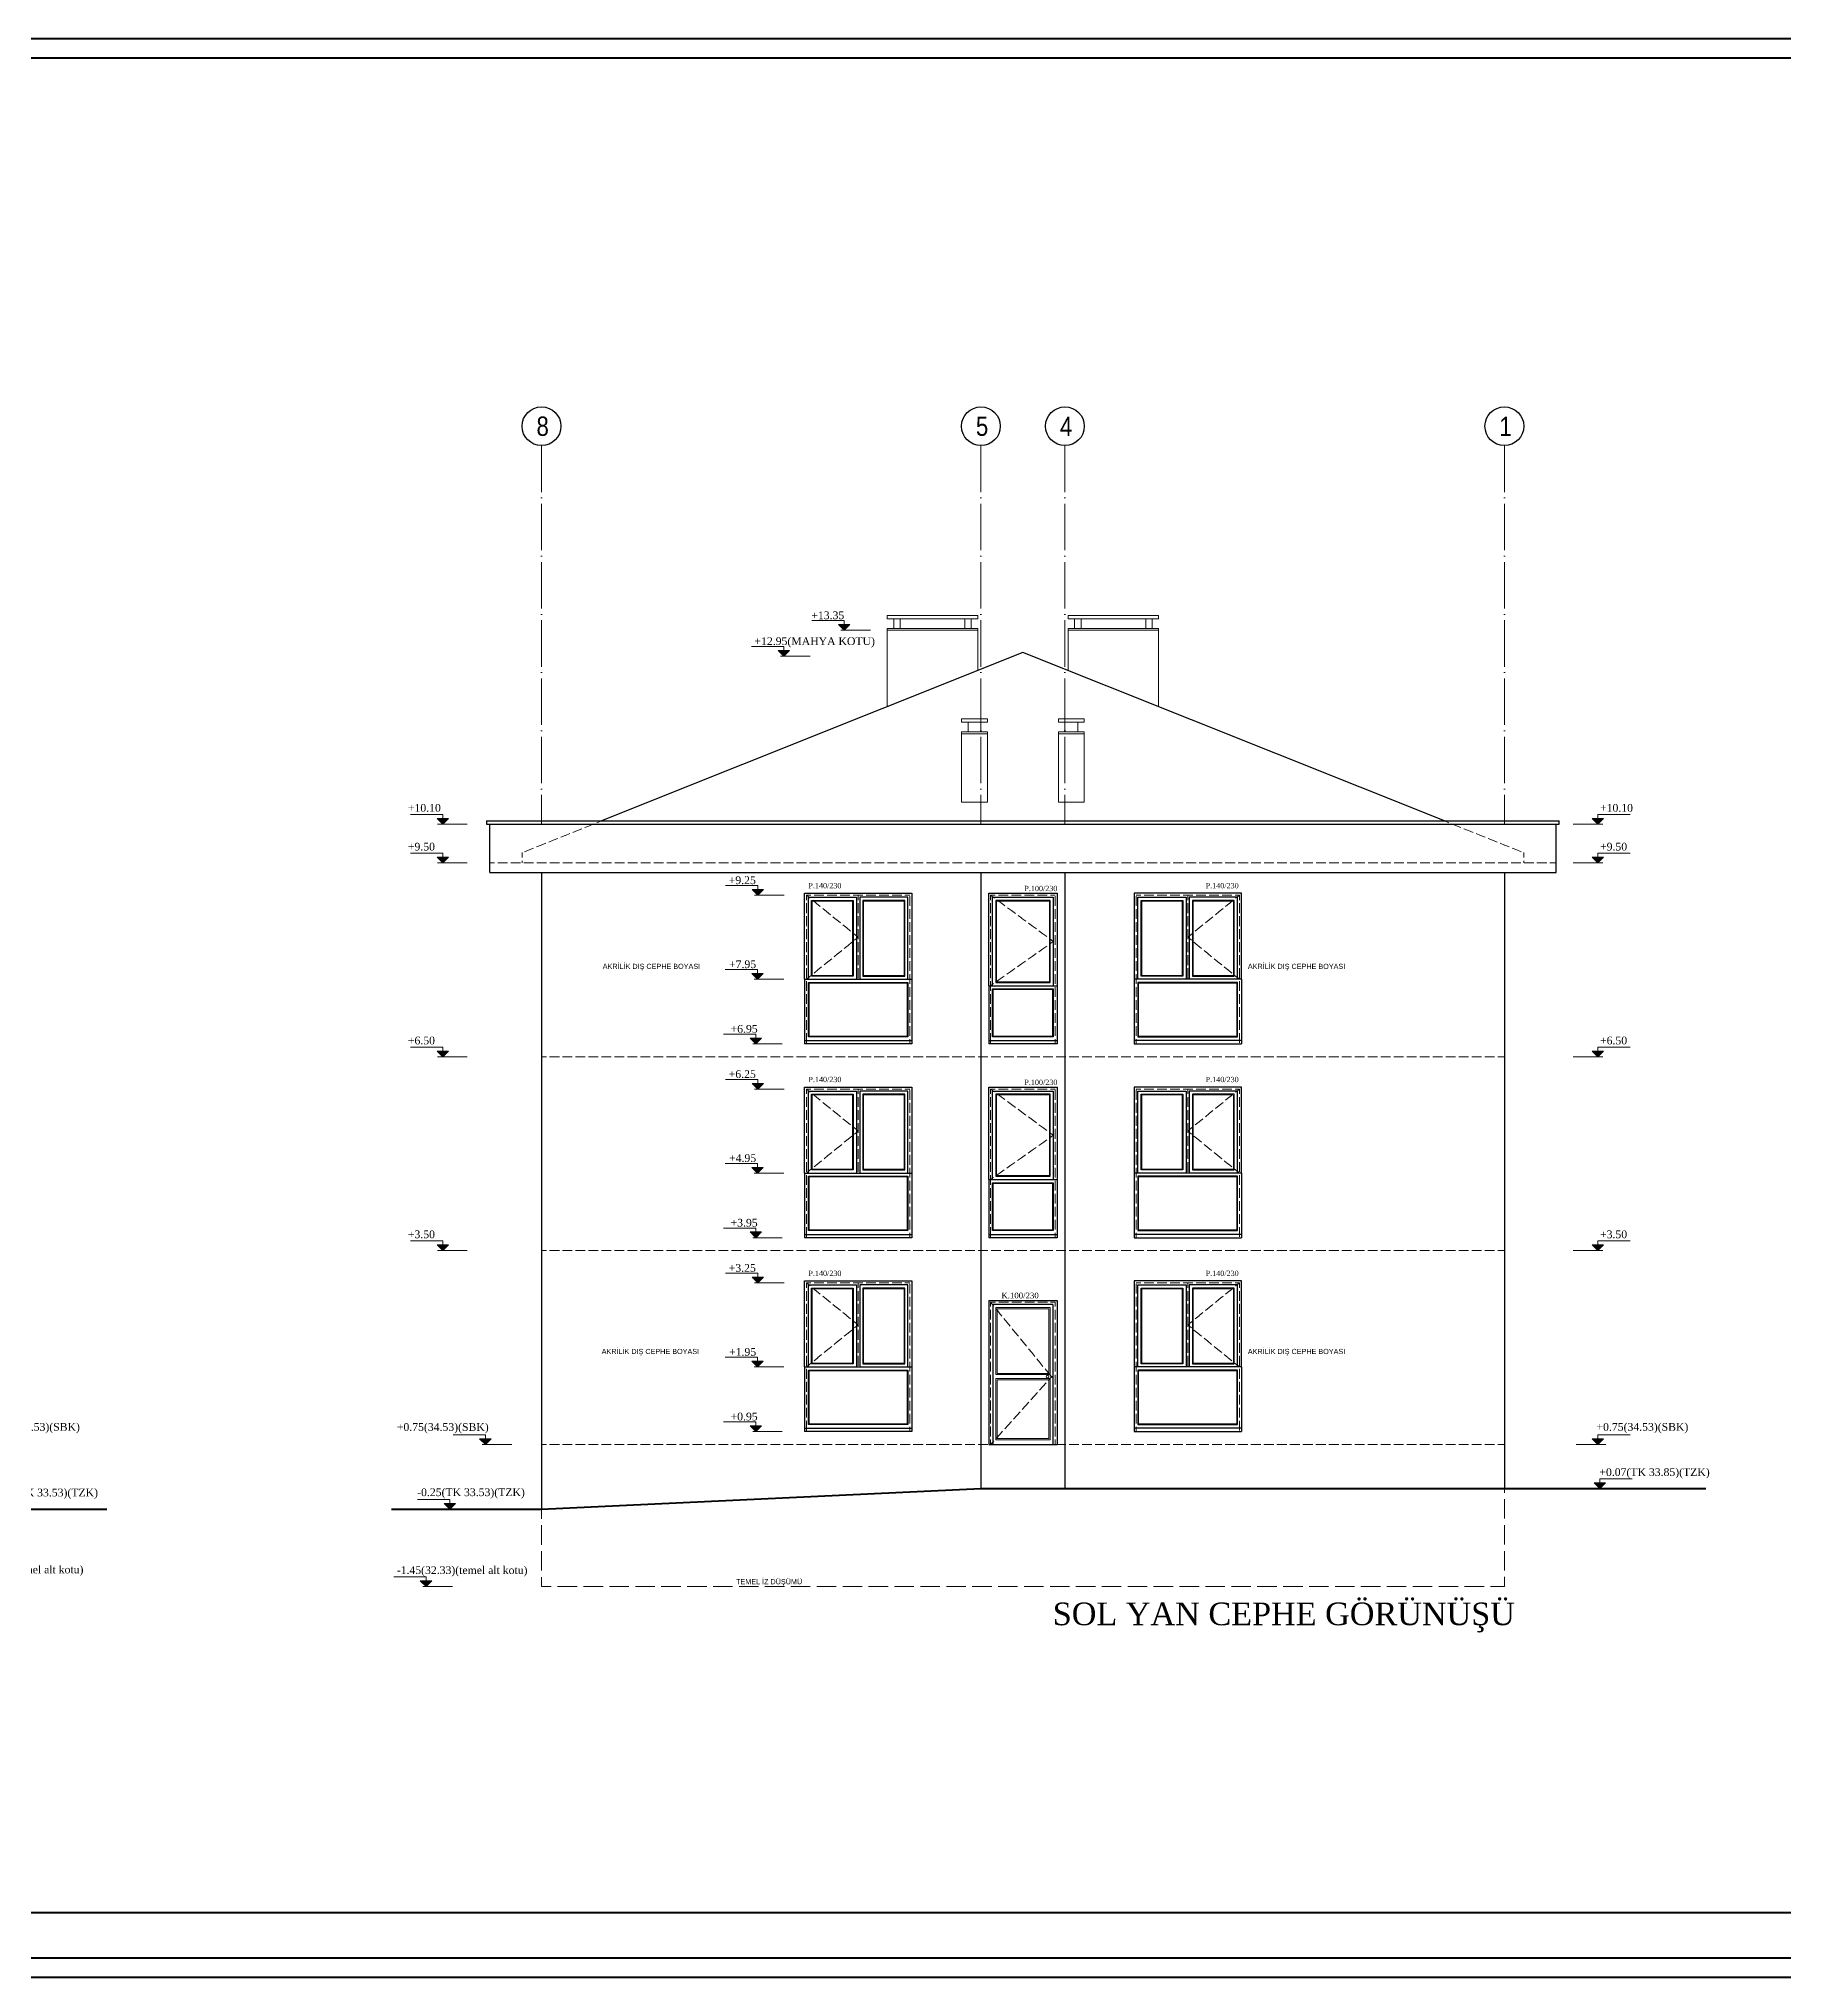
# Model space of a CAD drawing. Header units: millimetres. Extents: x 11587 to 81192, y -36083 to -25300.
# Drawn here: x 68828 to 71527, y -28300 to -25300 of the extents above; entities that cross this region are included whole.
import ezdxf

# ---------------------------------------------------------------- set-up
doc = ezdxf.new("R2010")
doc.units = ezdxf.units.MM
doc.linetypes.add('AKS', pattern=[30, 24, -3, 0, -3])
doc.linetypes.add('IZDUSUM1', pattern=[20, 7.5, -5, 7.5, 0])
for name, color, linetype, lineweight in [('rtm-aks balon', 20, 'Continuous', 25), ('rtm-aks balon yazı', 7, 'Continuous', 20), ('rtm-aks yeni', 7, 'AKS', 20), ('rtm-antet yazı-03', 233, 'Continuous', 30), ('rtm-antet-02', 140, 'Continuous', 40), ('rtm-cephe-03', 241, 'Continuous', 30), ('rtm-cephe-04', 33, 'Continuous', 25), ('rtm-izdusum-üst ince', 8, 'IZDUSUM1', 5), ('rtm-kesit katmanı-05', 153, 'Continuous', 20), ('rtm-mhl-yazı-malzeme', 253, 'Continuous', 13), ('rtm-sembol kot yazı', 7, 'Continuous', 20), ('rtm-symbol lvl', 242, 'Continuous', 20), ('rtm-tas_betonarme', 50, 'Continuous', 40)]:
    doc.layers.add(name, color=color, linetype=linetype, lineweight=lineweight)
doc.styles.add('A', font='times.ttf', dxfattribs={"height": 20})
doc.styles.add('AKSYAZI', font='ARIALN.TTF')
doc.styles.get("Standard").update_dxf_attribs({"font": 'arial.ttf'})
doc.styles.add('VAZ-OLCU', font='times.ttf', dxfattribs={"height": 60})

msp = doc.modelspace()

# ---------------------------------------------------------------- hatches: boundary and pattern name
at = {"layer": 'rtm-symbol lvl'}
for points in [[(70082.69, -26206.19), (70073.85, -26215.03), (70065.01, -26206.19)], [(70082.69, -26206.19), (70073.85, -26215.03), (70065.01, -26206.19)], [(69989.21, -26246.19), (69980.38, -26255.03), (69971.54, -26246.19)], [(69989.21, -26246.19), (69980.38, -26255.03), (69971.54, -26246.19)], [(69461.53, -26506.19), (69452.69, -26515.03), (69443.85, -26506.19)], [(69461.53, -26506.19), (69452.69, -26515.03), (69443.85, -26506.19)], [(71231.21, -26506.19), (71240.05, -26515.03), (71248.88, -26506.19)], [(71231.21, -26506.19), (71240.05, -26515.03), (71248.88, -26506.19)], [(69461.53, -26566.19), (69452.69, -26575.03), (69443.85, -26566.19)], [(69461.53, -26566.19), (69452.69, -26575.03), (69443.85, -26566.19)], [(71231.21, -26566.19), (71240.05, -26575.03), (71248.88, -26566.19)], [(71231.21, -26566.19), (71240.05, -26575.03), (71248.88, -26566.19)], [(69949.04, -26616.19), (69940.2, -26625.03), (69931.36, -26616.19)], [(69949.04, -26616.19), (69940.2, -26625.03), (69931.36, -26616.19)], [(69948.52, -26746.19), (69939.68, -26755.03), (69930.85, -26746.19)], [(69948.52, -26746.19), (69939.68, -26755.03), (69930.85, -26746.19)], [(69946.14, -26846.19), (69937.3, -26855.03), (69928.46, -26846.19)], [(69946.14, -26846.19), (69937.3, -26855.03), (69928.46, -26846.19)], [(69461.53, -26866.19), (69452.69, -26875.03), (69443.85, -26866.19)], [(69461.53, -26866.19), (69452.69, -26875.03), (69443.85, -26866.19)], [(71231.21, -26866.19), (71240.05, -26875.03), (71248.88, -26866.19)], [(71231.21, -26866.19), (71240.05, -26875.03), (71248.88, -26866.19)], [(69949.04, -26916.19), (69940.2, -26925.03), (69931.36, -26916.19)], [(69949.04, -26916.19), (69940.2, -26925.03), (69931.36, -26916.19)], [(69948.52, -27046.19), (69939.68, -27055.03), (69930.85, -27046.19)], [(69948.52, -27046.19), (69939.68, -27055.03), (69930.85, -27046.19)], [(69946.14, -27146.19), (69937.3, -27155.03), (69928.46, -27146.19)], [(69946.14, -27146.19), (69937.3, -27155.03), (69928.46, -27146.19)], [(69461.53, -27166.19), (69452.69, -27175.03), (69443.85, -27166.19)], [(69461.53, -27166.19), (69452.69, -27175.03), (69443.85, -27166.19)], [(71231.21, -27166.19), (71240.05, -27175.03), (71248.88, -27166.19)], [(71231.21, -27166.19), (71240.05, -27175.03), (71248.88, -27166.19)], [(69949.04, -27216.19), (69940.2, -27225.03), (69931.36, -27216.19)], [(69949.04, -27216.19), (69940.2, -27225.03), (69931.36, -27216.19)], [(69948.52, -27346.19), (69939.68, -27355.03), (69930.85, -27346.19)], [(69948.52, -27346.19), (69939.68, -27355.03), (69930.85, -27346.19)], [(69946.14, -27446.19), (69937.3, -27455.03), (69928.46, -27446.19)], [(69946.14, -27446.19), (69937.3, -27455.03), (69928.46, -27446.19)], [(69527.51, -27466.19), (69518.67, -27475.03), (69509.83, -27466.19)], [(69527.51, -27466.19), (69518.67, -27475.03), (69509.83, -27466.19)], [(71231.21, -27466.19), (71240.05, -27475.03), (71248.88, -27466.19)], [(71231.21, -27466.19), (71240.05, -27475.03), (71248.88, -27466.19)], [(71234.6, -27534.19), (71243.44, -27543.03), (71252.27, -27534.19)], [(71234.6, -27534.19), (71243.44, -27543.03), (71252.27, -27534.19)], [(69472.41, -27566.19), (69463.57, -27575.03), (69454.73, -27566.19)], [(69472.41, -27566.19), (69463.57, -27575.03), (69454.73, -27566.19)], [(69435.65, -27686.19), (69426.81, -27695.03), (69417.97, -27686.19)], [(69435.65, -27686.19), (69426.81, -27695.03), (69417.97, -27686.19)]]:
    msp.add_hatch(color=256, dxfattribs=at).paths.add_polyline_path(points)

# ---------------------------------------------------------------- linework, layer by layer
at = {"layer": 'rtm-aks balon'}
for centre in [(69605.54, -25899.15), (70285.54, -25899.15), (70415.54, -25899.15), (71095.54, -25899.15)]:
    msp.add_circle(centre, 30, dxfattribs=at)
at = {"layer": 'rtm-aks yeni', "ltscale": 3}
for p, q in [((69605.54, -25929.15), (69605.54, -26515.03)), ((70285.54, -25929.15), (70285.54, -26515.03)), ((70415.54, -25929.15), (70415.54, -26515.03)), ((71095.54, -25929.15), (71095.54, -26515.03))]:
    msp.add_line(p, q, dxfattribs=at)
at = {"layer": 'rtm-antet-02'}
for points in [[(57226.59, -25299.55), (57226.59, -28299.55), (74226.59, -28299.55), (74226.59, -25299.55), (57226.59, -25299.55)], [(57256.59, -28199.55), (74196.59, -28199.55)]]:
    msp.add_lwpolyline(points, dxfattribs=at)
msp.add_lwpolyline([(57256.59, -25329.55), (57256.59, -28269.55), (74196.59, -28269.55), (74196.59, -25329.55)], close=True, dxfattribs=at)
at = {"layer": 'rtm-cephe-03'}
for p, q in [((69605.54, -26590.03), (69605.54, -27575.03)), ((70285.54, -26590.03), (70285.54, -27543.03)), ((70415.54, -26590.03), (70415.54, -27543.03)), ((71095.54, -26590.03), (71095.54, -27543.03))]:
    msp.add_line(p, q, dxfattribs=at)
for points in [[(71002.77, -26510.03), (70350.54, -26249.14), (69698.31, -26510.03)], [(69520.54, -26510.03), (71180.54, -26510.03)], [(69520.54, -26510.03), (69520.54, -26515.03)], [(69520.54, -26515.03), (71180.54, -26515.03)], [(69525.54, -26590.03), (69525.54, -26515.03)], [(71175.54, -26590.03), (71175.54, -26515.03)], [(71180.54, -26515.03), (71180.54, -26510.03)], [(69525.54, -26590.03), (71175.54, -26590.03)]]:
    msp.add_lwpolyline(points, dxfattribs=at)
at = {"layer": 'rtm-cephe-04'}
for p, q in [((70012.54, -26850.03), (70178.54, -26850.03)), ((70012.54, -26850.03), (70012.54, -26855.03)), ((70178.54, -26855.03), (70012.54, -26855.03)), ((70178.54, -26850.03), (70178.54, -26855.03)), ((70297.54, -26850.03), (70403.54, -26850.03)), ((70297.54, -26850.03), (70297.54, -26855.03)), ((70403.54, -26855.03), (70297.54, -26855.03)), ((70403.54, -26850.03), (70403.54, -26855.03)), ((70688.54, -26850.03), (70522.54, -26850.03)), ((70522.54, -26850.03), (70522.54, -26855.03)), ((70522.54, -26855.03), (70688.54, -26855.03)), ((70688.54, -26850.03), (70688.54, -26855.03)), ((70012.54, -27150.03), (70178.54, -27150.03)), ((70012.54, -27150.03), (70012.54, -27155.03)), ((70178.54, -27155.03), (70012.54, -27155.03)), ((70178.54, -27150.03), (70178.54, -27155.03)), ((70297.54, -27150.03), (70403.54, -27150.03)), ((70297.54, -27150.03), (70297.54, -27155.03)), ((70403.54, -27155.03), (70297.54, -27155.03)), ((70403.54, -27150.03), (70403.54, -27155.03)), ((70688.54, -27150.03), (70522.54, -27150.03)), ((70522.54, -27150.03), (70522.54, -27155.03)), ((70522.54, -27155.03), (70688.54, -27155.03)), ((70688.54, -27150.03), (70688.54, -27155.03)), ((70297.54, -27252.03), (70297.54, -27475.03)), ((70397.04, -27258.49), (70304.04, -27258.49)), ((70304.04, -27258.49), (70304.04, -27475.03)), ((70397.04, -27258.49), (70397.04, -27475.03)), ((70403.54, -27252.03), (70403.54, -27475.03)), ((70012.54, -27450.03), (70178.54, -27450.03)), ((70012.54, -27450.03), (70012.54, -27455.03)), ((70178.54, -27455.03), (70012.54, -27455.03)), ((70178.54, -27450.03), (70178.54, -27455.03)), ((70688.54, -27450.03), (70522.54, -27450.03)), ((70522.54, -27450.03), (70522.54, -27455.03)), ((70522.54, -27455.03), (70688.54, -27455.03)), ((70688.54, -27450.03), (70688.54, -27455.03))]:
    msp.add_line(p, q, dxfattribs=at)
for points in [[(70012.54, -26755.03), (70012.54, -26622.03), (70178.54, -26622.03), (70178.54, -26755.03)], [(70018.54, -26755.03), (70018.54, -26628.03), (70093.04, -26628.03), (70093.04, -26755.03)], [(70172.54, -26755.03), (70172.54, -26628.03), (70098.04, -26628.03), (70098.04, -26755.03)], [(70297.54, -26765.03), (70297.54, -26622.03), (70403.54, -26622.03), (70403.54, -26765.03)], [(70303.54, -26765.03), (70303.54, -26628.03), (70397.54, -26628.03), (70397.54, -26765.03)], [(70688.54, -26755.03), (70688.54, -26622.03), (70522.54, -26622.03), (70522.54, -26755.03)], [(70528.54, -26755.03), (70528.54, -26628.03), (70603.04, -26628.03), (70603.04, -26755.03)], [(70682.54, -26755.03), (70682.54, -26628.03), (70608.04, -26628.03), (70608.04, -26755.03)], [(70012.54, -26755.03), (70012.54, -26850.03)], [(70012.54, -26755.03), (70178.54, -26755.03)], [(70178.54, -26755.03), (70178.54, -26850.03)], [(70522.54, -26755.03), (70522.54, -26850.03)], [(70688.54, -26755.03), (70522.54, -26755.03)], [(70688.54, -26755.03), (70688.54, -26850.03)], [(70297.54, -26765.03), (70297.54, -26850.03)], [(70297.54, -26765.03), (70403.54, -26765.03)], [(70403.54, -26765.03), (70403.54, -26850.03)], [(70012.54, -27055.03), (70012.54, -26922.03), (70178.54, -26922.03), (70178.54, -27055.03)], [(70018.54, -27055.03), (70018.54, -26928.03), (70093.04, -26928.03), (70093.04, -27055.03)], [(70172.54, -27055.03), (70172.54, -26928.03), (70098.04, -26928.03), (70098.04, -27055.03)], [(70297.54, -27065.03), (70297.54, -26922.03), (70403.54, -26922.03), (70403.54, -27065.03)], [(70303.54, -27065.03), (70303.54, -26928.03), (70397.54, -26928.03), (70397.54, -27065.03)], [(70688.54, -27055.03), (70688.54, -26922.03), (70522.54, -26922.03), (70522.54, -27055.03)], [(70528.54, -27055.03), (70528.54, -26928.03), (70603.04, -26928.03), (70603.04, -27055.03)], [(70682.54, -27055.03), (70682.54, -26928.03), (70608.04, -26928.03), (70608.04, -27055.03)], [(70012.54, -27055.03), (70012.54, -27150.03)], [(70012.54, -27055.03), (70178.54, -27055.03)], [(70178.54, -27055.03), (70178.54, -27150.03)], [(70522.54, -27055.03), (70522.54, -27150.03)], [(70688.54, -27055.03), (70522.54, -27055.03)], [(70688.54, -27055.03), (70688.54, -27150.03)], [(70297.54, -27065.03), (70297.54, -27150.03)], [(70297.54, -27065.03), (70403.54, -27065.03)], [(70403.54, -27065.03), (70403.54, -27150.03)], [(70012.54, -27355.03), (70012.54, -27222.03), (70178.54, -27222.03), (70178.54, -27355.03)], [(70018.54, -27355.03), (70018.54, -27228.03), (70093.04, -27228.03), (70093.04, -27355.03)], [(70172.54, -27355.03), (70172.54, -27228.03), (70098.04, -27228.03), (70098.04, -27355.03)], [(70688.54, -27355.03), (70688.54, -27222.03), (70522.54, -27222.03), (70522.54, -27355.03)], [(70528.54, -27355.03), (70528.54, -27228.03), (70603.04, -27228.03), (70603.04, -27355.03)], [(70682.54, -27355.03), (70682.54, -27228.03), (70608.04, -27228.03), (70608.04, -27355.03)], [(70297.54, -27252.03), (70403.54, -27252.03)], [(70012.54, -27355.03), (70012.54, -27450.03)], [(70012.54, -27355.03), (70178.54, -27355.03)], [(70178.54, -27355.03), (70178.54, -27450.03)], [(70522.54, -27355.03), (70522.54, -27450.03)], [(70688.54, -27355.03), (70522.54, -27355.03)], [(70688.54, -27355.03), (70688.54, -27450.03)], [(70297.54, -27475.03), (70403.54, -27475.03)]]:
    msp.add_lwpolyline(points, dxfattribs=at)
for points in [[(70088.04, -26633.03), (70088.04, -26750.03), (70023.54, -26750.03), (70023.54, -26633.03)], [(70103.04, -26633.03), (70103.04, -26750.03), (70167.54, -26750.03), (70167.54, -26633.03)], [(70392.54, -26760.03), (70392.54, -26633.03), (70308.54, -26633.03), (70308.54, -26760.03)], [(70598.04, -26633.03), (70598.04, -26750.03), (70533.54, -26750.03), (70533.54, -26633.03)], [(70613.04, -26633.03), (70613.04, -26750.03), (70677.54, -26750.03), (70677.54, -26633.03)], [(70172.54, -26844.03), (70018.54, -26844.03), (70018.54, -26760.03), (70172.54, -26760.03)], [(70397.54, -26844.03), (70303.54, -26844.03), (70303.54, -26770.03), (70397.54, -26770.03)], [(70528.54, -26844.03), (70682.54, -26844.03), (70682.54, -26760.03), (70528.54, -26760.03)], [(70088.04, -26933.03), (70088.04, -27050.03), (70023.54, -27050.03), (70023.54, -26933.03)], [(70103.04, -26933.03), (70103.04, -27050.03), (70167.54, -27050.03), (70167.54, -26933.03)], [(70392.54, -27060.03), (70392.54, -26933.03), (70308.54, -26933.03), (70308.54, -27060.03)], [(70598.04, -26933.03), (70598.04, -27050.03), (70533.54, -27050.03), (70533.54, -26933.03)], [(70613.04, -26933.03), (70613.04, -27050.03), (70677.54, -27050.03), (70677.54, -26933.03)], [(70172.54, -27144.03), (70018.54, -27144.03), (70018.54, -27060.03), (70172.54, -27060.03)], [(70397.54, -27144.03), (70303.54, -27144.03), (70303.54, -27070.03), (70397.54, -27070.03)], [(70528.54, -27144.03), (70682.54, -27144.03), (70682.54, -27060.03), (70528.54, -27060.03)], [(70088.04, -27233.03), (70088.04, -27350.03), (70023.54, -27350.03), (70023.54, -27233.03)], [(70103.04, -27233.03), (70103.04, -27350.03), (70167.54, -27350.03), (70167.54, -27233.03)], [(70598.04, -27233.03), (70598.04, -27350.03), (70533.54, -27350.03), (70533.54, -27233.03)], [(70613.04, -27233.03), (70613.04, -27350.03), (70677.54, -27350.03), (70677.54, -27233.03)], [(70172.54, -27444.03), (70018.54, -27444.03), (70018.54, -27360.03), (70172.54, -27360.03)], [(70528.54, -27444.03), (70682.54, -27444.03), (70682.54, -27360.03), (70528.54, -27360.03)]]:
    msp.add_lwpolyline(points, close=True, dxfattribs=at)
at = {"layer": 'rtm-izdusum-üst ince'}
for p, q in [((70175.54, -26625.03), (70015.54, -26625.03)), ((70015.54, -26625.03), (70015.54, -26855.03)), ((70175.54, -26855.03), (70175.54, -26625.03)), ((70400.54, -26625.03), (70300.54, -26625.03)), ((70300.54, -26625.03), (70300.54, -26855.03)), ((70400.54, -26855.03), (70400.54, -26625.03)), ((70525.54, -26855.03), (70525.54, -26625.03)), ((70525.54, -26625.03), (70685.54, -26625.03)), ((70685.54, -26625.03), (70685.54, -26855.03)), ((70175.54, -26925.03), (70015.54, -26925.03)), ((70015.54, -26925.03), (70015.54, -27155.03)), ((70175.54, -27155.03), (70175.54, -26925.03)), ((70400.54, -26925.03), (70300.54, -26925.03)), ((70300.54, -26925.03), (70300.54, -27155.03)), ((70400.54, -27155.03), (70400.54, -26925.03)), ((70525.54, -27155.03), (70525.54, -26925.03)), ((70525.54, -26925.03), (70685.54, -26925.03)), ((70685.54, -26925.03), (70685.54, -27155.03)), ((70175.54, -27225.03), (70015.54, -27225.03)), ((70015.54, -27225.03), (70015.54, -27455.03)), ((70175.54, -27455.03), (70175.54, -27225.03)), ((70525.54, -27455.03), (70525.54, -27225.03)), ((70525.54, -27225.03), (70685.54, -27225.03)), ((70685.54, -27225.03), (70685.54, -27455.03)), ((70300.54, -27475.03), (70300.54, -27255.03)), ((70300.54, -27255.03), (70400.54, -27255.03)), ((70400.54, -27475.03), (70400.54, -27255.03))]:
    msp.add_line(p, q, dxfattribs=at)
for points in [[(69698.31, -26510.03), (69575.54, -26559.14), (69575.54, -26575.03)], [(71002.77, -26510.03), (71125.54, -26559.14), (71125.54, -26575.03)], [(69525.54, -26575.03), (71175.54, -26575.03)], [(70015.54, -26625.03), (70095.54, -26690.03), (70015.54, -26755.03)], [(70095.54, -26625.03), (70095.54, -26755.03)], [(70300.54, -26625.03), (70397.54, -26696.53), (70300.54, -26765.03)], [(70685.54, -26625.03), (70605.54, -26690.03), (70685.54, -26755.03)], [(70605.54, -26625.03), (70605.54, -26755.03)], [(69605.54, -26875.03), (71095.54, -26875.03)], [(70015.54, -26925.03), (70095.54, -26990.03), (70015.54, -27055.03)], [(70095.54, -26925.03), (70095.54, -27055.03)], [(70300.54, -26925.03), (70397.54, -26996.53), (70300.54, -27065.03)], [(70685.54, -26925.03), (70605.54, -26990.03), (70685.54, -27055.03)], [(70605.54, -26925.03), (70605.54, -27055.03)], [(69605.54, -27175.03), (71095.54, -27175.03)], [(70015.54, -27225.03), (70095.54, -27290.03), (70015.54, -27355.03)], [(70095.54, -27225.03), (70095.54, -27355.03)], [(70685.54, -27225.03), (70605.54, -27290.03), (70685.54, -27355.03)], [(70605.54, -27225.03), (70605.54, -27355.03)], [(70300.54, -27255.03), (70394.75, -27370.33), (70300.54, -27475.03)], [(69605.54, -27475.03), (71095.54, -27475.03)]]:
    msp.add_lwpolyline(points, dxfattribs=at)
at = {"layer": 'rtm-izdusum-üst ince', "ltscale": 2}
msp.add_lwpolyline([(69605.54, -27575.03), (69605.54, -27695.03), (71095.54, -27695.03), (71095.54, -27543.03)], dxfattribs=at)
at = {"layer": 'rtm-kesit katmanı-05'}
for p, q in [((70392.4, -27366.99), (70308.54, -27366.99)), ((70392.54, -27372.99), (70308.54, -27372.99))]:
    msp.add_line(p, q, dxfattribs=at)
for points in [[(70140.54, -26192.03), (70280.54, -26192.03)], [(70140.54, -26197.03), (70140.54, -26192.03)], [(70140.54, -26197.03), (70280.54, -26197.03)], [(70140.54, -26212.03), (70140.54, -26333.14)], [(70280.54, -26212.03), (70140.54, -26212.03)], [(70280.54, -26215.03), (70140.54, -26215.03)], [(70150.54, -26212.03), (70150.54, -26197.03)], [(70160.54, -26212.03), (70160.54, -26197.03)], [(70260.54, -26212.03), (70260.54, -26197.03)], [(70270.54, -26212.03), (70270.54, -26197.03)], [(70280.54, -26197.03), (70280.54, -26192.03)], [(70280.54, -26212.03), (70280.54, -26277.14)], [(70560.54, -26192.03), (70420.54, -26192.03)], [(70420.54, -26197.03), (70420.54, -26192.03)], [(70560.54, -26197.03), (70420.54, -26197.03)], [(70420.54, -26212.03), (70420.54, -26277.14)], [(70420.54, -26212.03), (70560.54, -26212.03)], [(70420.54, -26215.03), (70560.54, -26215.03)], [(70430.54, -26212.03), (70430.54, -26197.03)], [(70440.54, -26212.03), (70440.54, -26197.03)], [(70540.54, -26212.03), (70540.54, -26197.03)], [(70550.54, -26212.03), (70550.54, -26197.03)], [(70560.54, -26197.03), (70560.54, -26192.03)], [(70560.54, -26212.03), (70560.54, -26333.14)], [(70255.54, -26352.03), (70295.54, -26352.03)], [(70255.54, -26357.03), (70255.54, -26352.03)], [(70255.54, -26357.03), (70295.54, -26357.03)], [(70265.54, -26372.03), (70265.54, -26357.03)], [(70285.54, -26372.03), (70285.54, -26357.03)], [(70295.54, -26357.03), (70295.54, -26352.03)], [(70445.54, -26352.03), (70405.54, -26352.03)], [(70405.54, -26357.03), (70405.54, -26352.03)], [(70445.54, -26357.03), (70405.54, -26357.03)], [(70415.54, -26372.03), (70415.54, -26357.03)], [(70435.54, -26372.03), (70435.54, -26357.03)], [(70445.54, -26357.03), (70445.54, -26352.03)], [(70255.54, -26372.03), (70255.54, -26481.14)], [(70295.54, -26372.03), (70255.54, -26372.03)], [(70295.54, -26375.03), (70255.54, -26375.03)], [(70295.54, -26372.03), (70295.54, -26481.14)], [(70405.54, -26372.03), (70405.54, -26481.14)], [(70405.54, -26372.03), (70445.54, -26372.03)], [(70405.54, -26375.03), (70445.54, -26375.03)], [(70445.54, -26372.03), (70445.54, -26481.14)], [(70255.54, -26481.14), (70295.54, -26481.14)], [(70445.54, -26481.14), (70405.54, -26481.14)], [(70308.54, -27366.99), (70308.54, -27262.99), (70392.54, -27262.99)], [(70392.54, -27262.99), (70392.54, -27366.99)], [(70392.54, -27372.99), (70392.54, -27467.99), (70308.54, -27467.99), (70308.54, -27372.99)], [(70310.54, -27374.99), (70390.54, -27374.99), (70390.54, -27465.99), (70310.54, -27465.99), (70310.54, -27374.99)]]:
    msp.add_lwpolyline(points, dxfattribs=at)
for points in [[(70087.04, -26634.03), (70087.04, -26749.03), (70024.54, -26749.03), (70024.54, -26634.03)], [(70104.04, -26634.03), (70104.04, -26749.03), (70166.54, -26749.03), (70166.54, -26634.03)], [(70391.54, -26759.03), (70391.54, -26634.03), (70309.54, -26634.03), (70309.54, -26759.03)], [(70597.04, -26634.03), (70597.04, -26749.03), (70534.54, -26749.03), (70534.54, -26634.03)], [(70614.04, -26634.03), (70614.04, -26749.03), (70676.54, -26749.03), (70676.54, -26634.03)], [(70171.54, -26843.03), (70019.54, -26843.03), (70019.54, -26761.03), (70171.54, -26761.03)], [(70396.54, -26843.03), (70304.54, -26843.03), (70304.54, -26771.03), (70396.54, -26771.03)], [(70529.54, -26843.03), (70681.54, -26843.03), (70681.54, -26761.03), (70529.54, -26761.03)], [(70087.04, -26934.03), (70087.04, -27049.03), (70024.54, -27049.03), (70024.54, -26934.03)], [(70104.04, -26934.03), (70104.04, -27049.03), (70166.54, -27049.03), (70166.54, -26934.03)], [(70391.54, -27059.03), (70391.54, -26934.03), (70309.54, -26934.03), (70309.54, -27059.03)], [(70597.04, -26934.03), (70597.04, -27049.03), (70534.54, -27049.03), (70534.54, -26934.03)], [(70614.04, -26934.03), (70614.04, -27049.03), (70676.54, -27049.03), (70676.54, -26934.03)], [(70171.54, -27143.03), (70019.54, -27143.03), (70019.54, -27061.03), (70171.54, -27061.03)], [(70396.54, -27143.03), (70304.54, -27143.03), (70304.54, -27071.03), (70396.54, -27071.03)], [(70529.54, -27143.03), (70681.54, -27143.03), (70681.54, -27061.03), (70529.54, -27061.03)], [(70087.04, -27234.03), (70087.04, -27349.03), (70024.54, -27349.03), (70024.54, -27234.03)], [(70104.04, -27234.03), (70104.04, -27349.03), (70166.54, -27349.03), (70166.54, -27234.03)], [(70597.04, -27234.03), (70597.04, -27349.03), (70534.54, -27349.03), (70534.54, -27234.03)], [(70614.04, -27234.03), (70614.04, -27349.03), (70676.54, -27349.03), (70676.54, -27234.03)], [(70390.54, -27264.99), (70390.54, -27364.99), (70310.54, -27364.99), (70310.54, -27264.99), (70390.54, -27264.99)], [(70171.54, -27443.03), (70019.54, -27443.03), (70019.54, -27361.03), (70171.54, -27361.03)], [(70529.54, -27443.03), (70681.54, -27443.03), (70681.54, -27361.03), (70529.54, -27361.03)]]:
    msp.add_lwpolyline(points, close=True, dxfattribs=at)
msp.add_circle((70388.55, -27370.03), 2, dxfattribs=at)
msp.add_ellipse((70394.75, -27370.33), major_axis=(0, 1.04), ratio=0.3987423, start_param=3.1415927, end_param=9.424778, dxfattribs=at)
at = {"layer": 'rtm-symbol lvl'}
for p, q in [((70114.69, -26215.03), (70068.89, -26215.03)), ((70021.22, -26255.03), (69975.42, -26255.03)), ((69490.61, -26515.03), (69444.82, -26515.03)), ((71202.12, -26515.03), (71247.91, -26515.03)), ((69490.61, -26575.03), (69444.82, -26575.03)), ((71202.12, -26575.03), (71247.91, -26575.03)), ((69981.04, -26625.03), (69935.25, -26625.03)), ((69980.53, -26755.03), (69934.73, -26755.03)), ((69490.61, -26875.03), (69444.82, -26875.03)), ((69978.14, -26855.03), (69932.35, -26855.03)), ((71202.12, -26875.03), (71247.91, -26875.03)), ((69981.04, -26925.03), (69935.25, -26925.03)), ((69980.53, -27055.03), (69934.73, -27055.03)), ((69490.61, -27175.03), (69444.82, -27175.03)), ((69978.14, -27155.03), (69932.35, -27155.03)), ((71202.12, -27175.03), (71247.91, -27175.03)), ((69981.04, -27225.03), (69935.25, -27225.03)), ((69980.53, -27355.03), (69934.73, -27355.03)), ((69559.51, -27475.03), (69513.71, -27475.03)), ((69978.14, -27455.03), (69932.35, -27455.03)), ((71206.88, -27475.03), (71252.67, -27475.03)), ((71202.59, -27543.03), (71248.39, -27543.03)), ((69504.41, -27575.03), (69458.62, -27575.03)), ((69467.65, -27695.03), (69421.85, -27695.03))]:
    msp.add_line(p, q, dxfattribs=at)
for points in [[(70023.85, -26200.03), (70073.85, -26200.03), (70073.85, -26215.03)], [(69930.38, -26240.03), (69980.38, -26240.03), (69980.38, -26255.03)], [(69402.69, -26500.03), (69452.69, -26500.03), (69452.69, -26515.03)], [(71290.05, -26500.03), (71240.05, -26500.03), (71240.05, -26515.03)], [(69402.69, -26560.03), (69452.69, -26560.03), (69452.69, -26575.03)], [(71290.05, -26560.03), (71240.05, -26560.03), (71240.05, -26575.03)], [(69890.2, -26610.03), (69940.2, -26610.03), (69940.2, -26625.03)], [(69889.68, -26740.03), (69939.68, -26740.03), (69939.68, -26755.03)], [(69887.3, -26840.03), (69937.3, -26840.03), (69937.3, -26855.03)], [(69402.69, -26860.03), (69452.69, -26860.03), (69452.69, -26875.03)], [(71290.05, -26860.03), (71240.05, -26860.03), (71240.05, -26875.03)], [(69890.2, -26910.03), (69940.2, -26910.03), (69940.2, -26925.03)], [(69889.68, -27040.03), (69939.68, -27040.03), (69939.68, -27055.03)], [(69887.3, -27140.03), (69937.3, -27140.03), (69937.3, -27155.03)], [(69402.69, -27160.03), (69452.69, -27160.03), (69452.69, -27175.03)], [(71290.05, -27160.03), (71240.05, -27160.03), (71240.05, -27175.03)], [(69890.2, -27210.03), (69940.2, -27210.03), (69940.2, -27225.03)], [(69889.68, -27340.03), (69939.68, -27340.03), (69939.68, -27355.03)], [(69887.3, -27440.03), (69937.3, -27440.03), (69937.3, -27455.03)], [(69468.67, -27460.03), (69518.67, -27460.03), (69518.67, -27475.03)], [(71290.05, -27460.03), (71240.05, -27460.03), (71240.05, -27475.03)], [(71293.44, -27528.03), (71243.44, -27528.03), (71243.44, -27543.03)], [(69413.57, -27560.03), (69463.57, -27560.03), (69463.57, -27575.03)], [(69376.81, -27680.03), (69426.81, -27680.03), (69426.81, -27695.03)]]:
    msp.add_lwpolyline(points, dxfattribs=at)
for points in [[(70082.69, -26206.19), (70073.85, -26215.03), (70065.01, -26206.19)], [(70082.69, -26206.19), (70073.85, -26215.03), (70065.01, -26206.19)], [(69989.21, -26246.19), (69980.38, -26255.03), (69971.54, -26246.19)], [(69989.21, -26246.19), (69980.38, -26255.03), (69971.54, -26246.19)], [(69461.53, -26506.19), (69452.69, -26515.03), (69443.85, -26506.19)], [(69461.53, -26506.19), (69452.69, -26515.03), (69443.85, -26506.19)], [(71231.21, -26506.19), (71240.05, -26515.03), (71248.88, -26506.19)], [(71231.21, -26506.19), (71240.05, -26515.03), (71248.88, -26506.19)], [(69461.53, -26566.19), (69452.69, -26575.03), (69443.85, -26566.19)], [(69461.53, -26566.19), (69452.69, -26575.03), (69443.85, -26566.19)], [(71231.21, -26566.19), (71240.05, -26575.03), (71248.88, -26566.19)], [(71231.21, -26566.19), (71240.05, -26575.03), (71248.88, -26566.19)], [(69949.04, -26616.19), (69940.2, -26625.03), (69931.36, -26616.19)], [(69949.04, -26616.19), (69940.2, -26625.03), (69931.36, -26616.19)], [(69948.52, -26746.19), (69939.68, -26755.03), (69930.85, -26746.19)], [(69948.52, -26746.19), (69939.68, -26755.03), (69930.85, -26746.19)], [(69946.14, -26846.19), (69937.3, -26855.03), (69928.46, -26846.19)], [(69946.14, -26846.19), (69937.3, -26855.03), (69928.46, -26846.19)], [(69461.53, -26866.19), (69452.69, -26875.03), (69443.85, -26866.19)], [(69461.53, -26866.19), (69452.69, -26875.03), (69443.85, -26866.19)], [(71231.21, -26866.19), (71240.05, -26875.03), (71248.88, -26866.19)], [(71231.21, -26866.19), (71240.05, -26875.03), (71248.88, -26866.19)], [(69949.04, -26916.19), (69940.2, -26925.03), (69931.36, -26916.19)], [(69949.04, -26916.19), (69940.2, -26925.03), (69931.36, -26916.19)], [(69948.52, -27046.19), (69939.68, -27055.03), (69930.85, -27046.19)], [(69948.52, -27046.19), (69939.68, -27055.03), (69930.85, -27046.19)], [(69946.14, -27146.19), (69937.3, -27155.03), (69928.46, -27146.19)], [(69946.14, -27146.19), (69937.3, -27155.03), (69928.46, -27146.19)], [(69461.53, -27166.19), (69452.69, -27175.03), (69443.85, -27166.19)], [(69461.53, -27166.19), (69452.69, -27175.03), (69443.85, -27166.19)], [(71231.21, -27166.19), (71240.05, -27175.03), (71248.88, -27166.19)], [(71231.21, -27166.19), (71240.05, -27175.03), (71248.88, -27166.19)], [(69949.04, -27216.19), (69940.2, -27225.03), (69931.36, -27216.19)], [(69949.04, -27216.19), (69940.2, -27225.03), (69931.36, -27216.19)], [(69948.52, -27346.19), (69939.68, -27355.03), (69930.85, -27346.19)], [(69948.52, -27346.19), (69939.68, -27355.03), (69930.85, -27346.19)], [(69946.14, -27446.19), (69937.3, -27455.03), (69928.46, -27446.19)], [(69946.14, -27446.19), (69937.3, -27455.03), (69928.46, -27446.19)], [(69527.51, -27466.19), (69518.67, -27475.03), (69509.83, -27466.19)], [(69527.51, -27466.19), (69518.67, -27475.03), (69509.83, -27466.19)], [(71231.21, -27466.19), (71240.05, -27475.03), (71248.88, -27466.19)], [(71231.21, -27466.19), (71240.05, -27475.03), (71248.88, -27466.19)], [(71234.6, -27534.19), (71243.44, -27543.03), (71252.27, -27534.19)], [(71234.6, -27534.19), (71243.44, -27543.03), (71252.27, -27534.19)], [(69472.41, -27566.19), (69463.57, -27575.03), (69454.73, -27566.19)], [(69472.41, -27566.19), (69463.57, -27575.03), (69454.73, -27566.19)], [(69435.65, -27686.19), (69426.81, -27695.03), (69417.97, -27686.19)], [(69435.65, -27686.19), (69426.81, -27695.03), (69417.97, -27686.19)]]:
    msp.add_lwpolyline(points, close=True, dxfattribs=at)
at = {"layer": 'rtm-tas_betonarme'}
for points in [[(63518.21, -27510.03), (63750.54, -27510.03), (65595.54, -27575.03), (68932.76, -27575.03)], [(69373.16, -27575.03), (69605.54, -27575.03), (70285.54, -27543.03), (71407.35, -27543.03)]]:
    msp.add_lwpolyline(points, dxfattribs=at)

# ---------------------------------------------------------------- texts
at = {"layer": 'rtm-aks balon yazı', "char_height": 30, "width": 27.7214, "attachment_point": 7, "style": 'AKSYAZI'}
for s, insert in [('8', (69597.78, -25914.57)), ('5', (70277.78, -25914.57)), ('4', (70407.78, -25914.57)), ('1', (71087.78, -25914.57))]:
    msp.add_mtext(s, dxfattribs=dict(at, insert=insert))
at = {"layer": 'rtm-antet yazı-03', "linetype": 'ByBlock', "insert": (70396.68, -27719.71), "char_height": 35, "width": 2995.4423, "attachment_point": 1, "style": 'A'}
msp.add_mtext('SOL YAN CEPHE GÖRÜNÜŞÜ', dxfattribs=at)
at = {"layer": 'rtm-mhl-yazı-malzeme', "style": 'VAZ-OLCU'}
for s, height, rotation, p in [('P.140/230', 8.192, 0.0398, (70018.59, -26614.3)), ('P.140/230', 8.192, 359.9602, (70633.32, -26614.27)), ('P.100/230', 8.192, 359.9602, (70352.76, -26618.65)), ('P.140/230', 8.192, 0.0398, (70018.59, -26914.3)), ('P.140/230', 8.192, 359.9602, (70633.32, -26914.27)), ('P.100/230', 8.192, 359.9602, (70352.76, -26918.65)), ('P.140/230', 8.192, 0.0398, (70018.59, -27214.3)), ('P.140/230', 8.192, 359.9602, (70633.32, -27214.27)), ('K.100/230', 9, 359.9602, (70317.23, -27248.96))]:
    msp.add_text(s, height=height, rotation=rotation, dxfattribs=at).set_placement(p)
at = {"layer": 'rtm-mhl-yazı-malzeme', "width": 0.8}
for s, p in [('AKRİLİK DIŞ CEPHE BOYASI', (69700.26, -26739.13)), ('AKRİLİK DIŞ CEPHE BOYASI', (70698.57, -26739.13)), ('AKRİLİK DIŞ CEPHE BOYASI', (69698.67, -27335.1)), ('AKRİLİK DIŞ CEPHE BOYASI', (70698.57, -27335.1)), ('TEMEL İZ DÜŞÜMÜ', (69906.58, -27691.4))]:
    msp.add_text(s, height=8, dxfattribs=at).set_placement(p)
at = {"layer": 'rtm-sembol kot yazı', "style": 'VAZ-OLCU'}
for s, p in [('+13.35', (70023.05, -26197.83, -106)), ('+12.95(MAHYA KOTU)', (69935.08, -26237.83, -106)), ('+10.10', (69398.76, -26495.83, -106)), ('+10.10', (71243.6, -26495.83, -106)), ('+9.50', (69398.76, -26555.83, -106)), ('+9.50', (71243.6, -26555.83, -106)), ('+9.25', (69895.23, -26607.83, -106)), ('+7.95', (69895.74, -26737.83, -106)), ('+6.50', (69398.76, -26855.83, -106)), ('+6.95', (69898.13, -26837.83, -106)), ('+6.50', (71243.6, -26855.83, -106)), ('+6.25', (69895.23, -26907.83, -106)), ('+4.95', (69895.74, -27037.83, -106)), ('+3.50', (69398.76, -27155.83, -106)), ('+3.95', (69898.13, -27137.83, -106)), ('+3.50', (71243.6, -27155.83, -106)), ('+3.25', (69895.23, -27207.83, -106)), ('+1.95', (69895.74, -27337.83, -106)), ('+0.75(34.53)(SBK)', (68749.06, -27453.84, -106)), ('+0.75(34.53)(SBK)', (69381.7, -27454.03, -106)), ('+0.95', (69898.13, -27437.83, -106)), ('+0.75(34.53)(SBK)', (71238.13, -27453.84, -106)), ('+0.07(TK 33.85)(TZK)', (71242.55, -27523.79, -106)), ('-0.25(TK 33.53)(TZK)', (68752.61, -27555.4, -106)), ('-0.25(TK 33.53)(TZK)', (69413.16, -27554.96, -106)), ('-1.45(32.33)(temel alt kotu)', (68694.38, -27674.56, -106)), ('-1.45(32.33)(temel alt kotu)', (69381.52, -27675.5, -106))]:
    msp.add_text(s, height=12, dxfattribs=at).set_placement(p)

doc.saveas('drawing.dxf')
